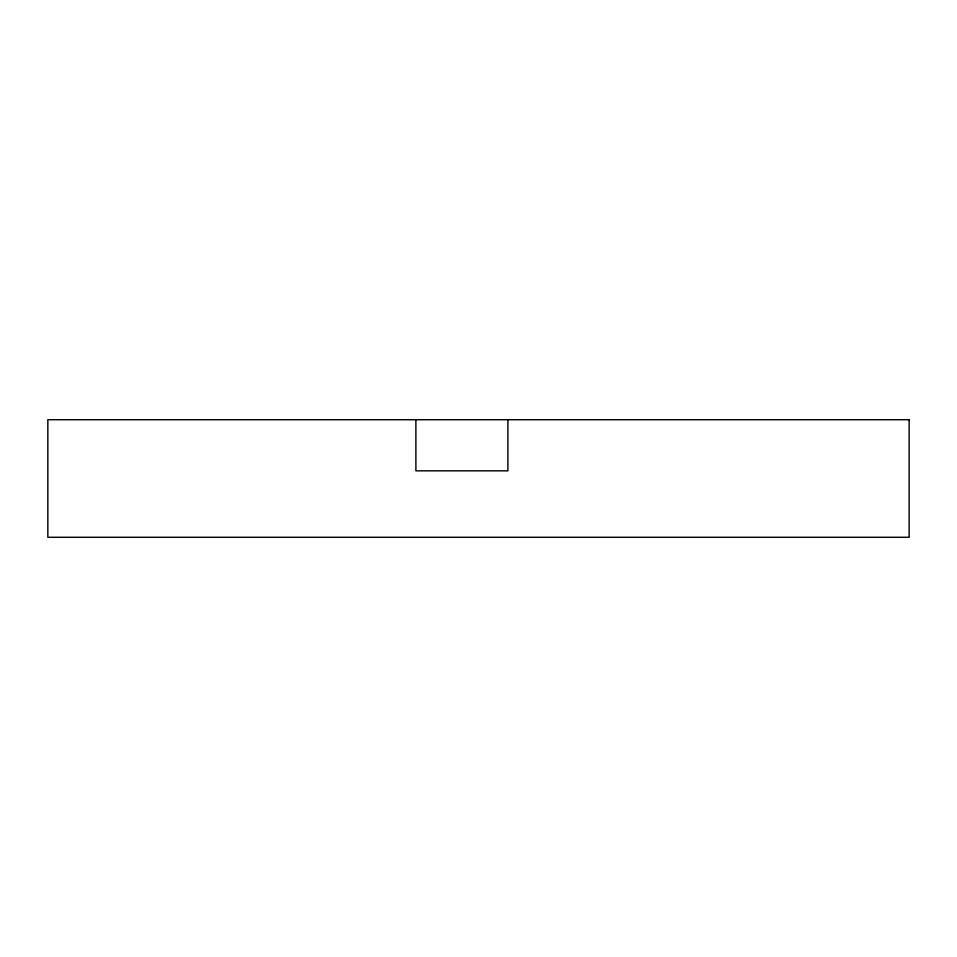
<?xml version="1.0" encoding="UTF-8"?>
<svg xmlns="http://www.w3.org/2000/svg" width="957" height="957" viewBox="0 0 957 957"><rect width="100%" height="100%" fill="white"/><g stroke="black" fill="none" stroke-linecap="round" stroke-linejoin="round"><path stroke-width="1.44" d="M507.892 419.716L507.892 470.832L415.888 470.832L415.888 419.716M909.15 419.716L47.85 419.716L47.85 537.284L909.15 537.284L909.15 419.716"/></g></svg>
